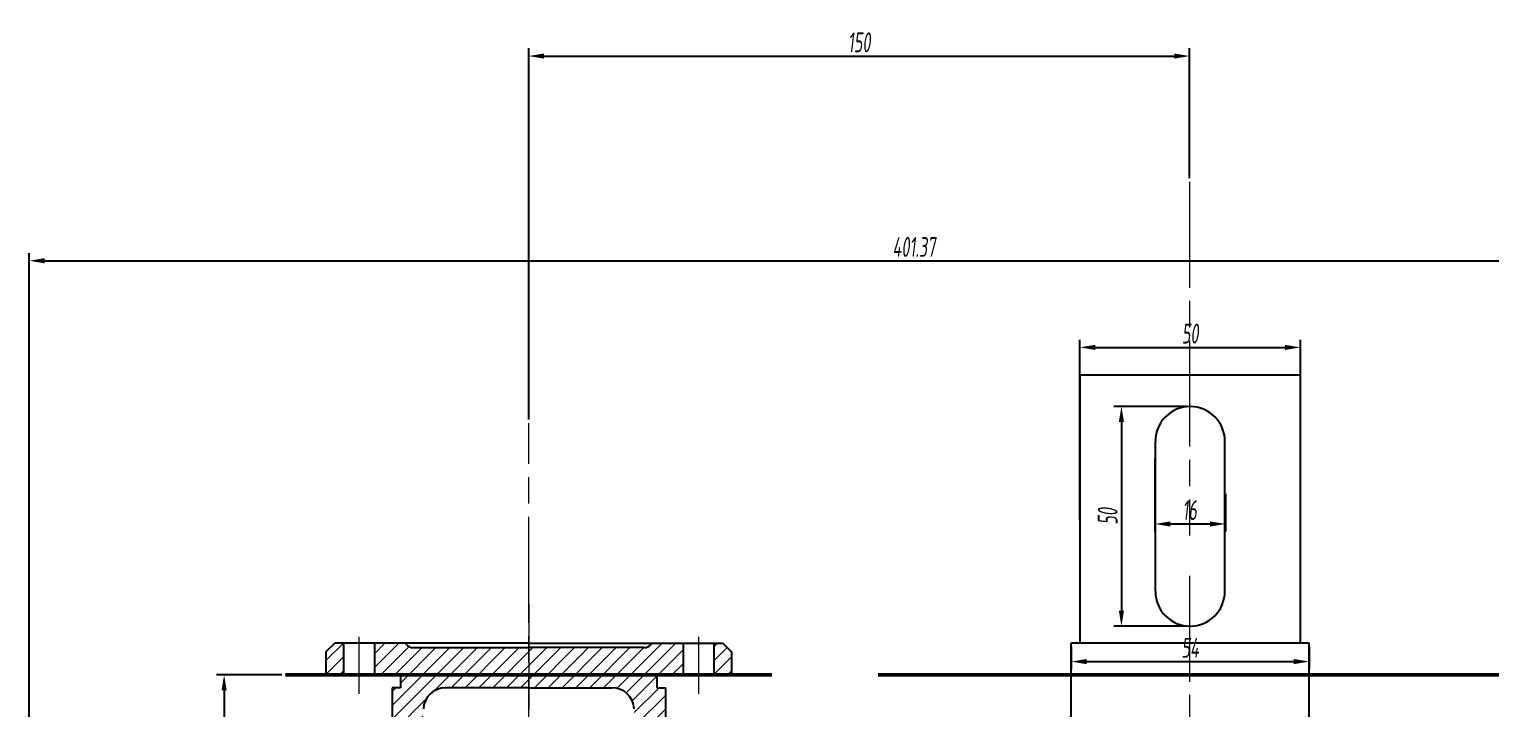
# Model space of a CAD drawing. Extents: x -500 to 7960, y -6170 to 1582.
# Drawn here: x 4639.5 to 4971, y 766.5 to 920.5 of the extents above; entities that cross this region are included whole.
import ezdxf

# ---------------------------------------------------------------- set-up
doc = ezdxf.new("R2010")
doc.units = 0
doc.linetypes.add('ACAD_ISO08W100', pattern=[36, 24, -3, 6, -3])
doc.layers.get('Defpoints').update_dxf_attribs({"linetype": 'CONTINUOUS'})
for name, color, linetype, lineweight in [('zhongxin', 1, 'ACAD_ISO08W100', 9), ('加粗实线受力图', 7, 'CONTINUOUS', 50), ('标注', 5, 'CONTINUOUS', 9), ('粗实线', 7, 'CONTINUOUS', 25), ('细实线 波浪线', 3, 'CONTINUOUS', 9)]:
    doc.layers.add(name, color=color, linetype=linetype, lineweight=lineweight)
doc.styles.get("Standard").update_dxf_attribs({"font": 'gbenor.shx', "width": 0.7, "oblique": 7, "height": 10, "bigfont": 'gbcbig.shx'})
doc.dimstyles.new('GB-35', dxfattribs={"dimtxt": 4.5, "dimasz": 3.5, "dimexe": 1.75, "dimexo": 0.875, "dimgap": 0.875, "dimtad": 1, "dimdsep": 46, "dimtxsty": 'Standard', "dimcen": 3.5, "dimadec": 0, "dimazin": 0, "dimtfac": 0.7, "dimtmove": 0, "dimatfit": 3, "dimfxl": 1, "dimtzin": 0, "dimarcsym": 0})

# ---------------------------------------------------------------- blocks, each defined once
blk = doc.blocks.new('*D158')
at = {"layer": 'Defpoints', "color": 0, "transparency": 16777216}
for p in [(4927.85, 848.42), (4877.85, 808.44), (4927.85, 808.44)]:
    blk.add_point(p, dxfattribs=at)
at = {"layer": '标注', "color": 0, "lineweight": -2, "transparency": 16777216}
for p, q in [((4877.85, 809.31), (4877.85, 850.17)), ((4927.85, 809.31), (4927.85, 850.17)), ((4881.35, 848.42), (4924.35, 848.42))]:
    blk.add_line(p, q, dxfattribs=at)
at = {"layer": '标注', "color": 0, "transparency": 16777216}
for points in [[(4881.35, 849.01), (4881.35, 847.84), (4877.85, 848.42)], [(4924.35, 849.01), (4924.35, 847.84), (4927.85, 848.42)]]:
    blk.add_solid(points, dxfattribs=at)
at = {"layer": '标注', "color": 0, "transparency": 16777216, "insert": (4902.85, 851.55), "char_height": 4.5, "attachment_point": 5}
blk.add_mtext('50', dxfattribs=at)
blk = doc.blocks.new('*D109')
at = {"layer": 'Defpoints', "color": 0, "transparency": 16777216}
for p in [(4894.85, 824.17), (4910.85, 816.07), (4910.85, 808.4)]:
    blk.add_point(p, dxfattribs=at)
at = {"layer": '标注', "color": 0, "lineweight": -2, "transparency": 16777216}
for p, q in [((4894.85, 823.29), (4894.85, 806.65)), ((4910.85, 815.2), (4910.85, 806.65)), ((4898.35, 808.4), (4907.35, 808.4))]:
    blk.add_line(p, q, dxfattribs=at)
at = {"layer": '标注', "color": 0, "transparency": 16777216}
for points in [[(4898.35, 808.98), (4898.35, 807.81), (4894.85, 808.4)], [(4907.35, 808.98), (4907.35, 807.81), (4910.85, 808.4)]]:
    blk.add_solid(points, dxfattribs=at)
at = {"layer": '标注', "color": 0, "transparency": 16777216, "insert": (4902.73, 811.52), "char_height": 4.5, "attachment_point": 5}
blk.add_mtext('16', dxfattribs=at)
blk = doc.blocks.new('*D110')
at = {"layer": 'Defpoints', "color": 0, "transparency": 16777216}
for p in [(4902.85, 835.01), (4887.26, 785.24), (4902.73, 785.24)]:
    blk.add_point(p, dxfattribs=at)
at = {"layer": '标注', "color": 0, "lineweight": -2, "transparency": 16777216}
for p, q in [((4901.97, 835.01), (4885.51, 835.01)), ((4887.26, 831.51), (4887.26, 788.74)), ((4901.86, 785.24), (4885.51, 785.24))]:
    blk.add_line(p, q, dxfattribs=at)
at = {"layer": '标注', "color": 0, "transparency": 16777216}
for points in [[(4886.68, 831.51), (4887.84, 831.51), (4887.26, 835.01)], [(4886.68, 788.74), (4887.84, 788.74), (4887.26, 785.24)]]:
    blk.add_solid(points, dxfattribs=at)
at = {"layer": '标注', "color": 0, "transparency": 16777216, "insert": (4884.14, 810.12), "char_height": 4.5, "attachment_point": 5, "rotation": 90}
blk.add_mtext('50', dxfattribs=at)
blk = doc.blocks.new('*D145')
at = {"layer": 'Defpoints', "color": 0, "transparency": 16777216}
for p in [(4902.73, 914.47), (4902.73, 885.94), (4752.82, 831.23)]:
    blk.add_point(p, dxfattribs=at)
at = {"layer": '标注', "color": 0, "lineweight": -2, "transparency": 16777216}
for p, q in [((4752.82, 832.11), (4752.82, 916.22)), ((4902.73, 886.82), (4902.73, 916.22)), ((4756.32, 914.47), (4899.23, 914.47))]:
    blk.add_line(p, q, dxfattribs=at)
at = {"layer": '标注', "color": 0, "transparency": 16777216}
for points in [[(4756.32, 915.05), (4756.32, 913.88), (4752.82, 914.47)], [(4899.23, 915.05), (4899.23, 913.88), (4902.73, 914.47)]]:
    blk.add_solid(points, dxfattribs=at)
at = {"layer": '标注', "color": 0, "transparency": 16777216, "insert": (4827.78, 917.59), "char_height": 4.5, "attachment_point": 5}
blk.add_mtext('150', dxfattribs=at)
blk = doc.blocks.new('*D149')
at = {"layer": 'Defpoints', "color": 0, "transparency": 16777216}
for p in [(5040.9, 868.07), (4639.53, 707.18), (5040.9, 707.18)]:
    blk.add_point(p, dxfattribs=at)
at = {"layer": '标注', "color": 0, "lineweight": -2, "transparency": 16777216}
for p, q in [((4639.53, 708.05), (4639.53, 869.82)), ((5040.9, 708.05), (5040.9, 869.82)), ((4643.03, 868.07), (5037.4, 868.07))]:
    blk.add_line(p, q, dxfattribs=at)
at = {"layer": '标注', "color": 0, "transparency": 16777216}
for points in [[(4643.03, 868.65), (4643.03, 867.48), (4639.53, 868.07)], [(5037.4, 868.65), (5037.4, 867.48), (5040.9, 868.07)]]:
    blk.add_solid(points, dxfattribs=at)
at = {"layer": '标注', "color": 0, "transparency": 16777216, "insert": (4840.21, 871.19), "char_height": 4.5, "attachment_point": 5}
blk.add_mtext('401.37', dxfattribs=at)
blk = doc.blocks.new('*D154')
at = {"layer": 'Defpoints', "color": 0, "transparency": 16777216}
for p in [(4875.85, 781.41), (4929.85, 781.41), (4929.85, 777.2)]:
    blk.add_point(p, dxfattribs=at)
at = {"layer": '标注', "color": 0, "lineweight": -2, "transparency": 16777216}
for p, q in [((4875.85, 780.53), (4875.85, 775.45)), ((4929.85, 780.53), (4929.85, 775.45)), ((4879.35, 777.2), (4926.35, 777.2))]:
    blk.add_line(p, q, dxfattribs=at)
at = {"layer": '标注', "color": 0, "transparency": 16777216}
for points in [[(4879.35, 777.78), (4879.35, 776.62), (4875.85, 777.2)], [(4926.35, 777.78), (4926.35, 776.62), (4929.85, 777.2)]]:
    blk.add_solid(points, dxfattribs=at)
at = {"layer": '标注', "color": 0, "transparency": 16777216, "insert": (4902.85, 780.32), "char_height": 4.5, "attachment_point": 5}
blk.add_mtext('54', dxfattribs=at)
blk = doc.blocks.new('*D152')
at = {"layer": 'Defpoints', "color": 0, "transparency": 16777216}
for p in [(4973.6, 774.18), (4952.82, 749.93), (4988.23, 749.93)]:
    blk.add_point(p, dxfattribs=at)
at = {"layer": '标注', "color": 0, "lineweight": -2, "transparency": 16777216}
for p, q in [((4974.47, 774.18), (4989.98, 774.18)), ((4988.23, 770.68), (4988.23, 753.43)), ((4953.69, 749.93), (4989.98, 749.93))]:
    blk.add_line(p, q, dxfattribs=at)
at = {"layer": '标注', "color": 0, "transparency": 16777216}
for points in [[(4987.65, 770.68), (4988.81, 770.68), (4988.23, 774.18)], [(4987.65, 753.43), (4988.81, 753.43), (4988.23, 749.93)]]:
    blk.add_solid(points, dxfattribs=at)
at = {"layer": '标注', "color": 0, "transparency": 16777216, "insert": (4985.1, 762.05), "char_height": 4.5, "attachment_point": 5, "rotation": 90}
blk.add_mtext('24.25', dxfattribs=at)
blk = doc.blocks.new('*D122')
at = {"layer": 'Defpoints', "color": 0, "transparency": 16777216}
for p in [(4697.68, 774.18), (4683.74, 744.43), (4721.89, 744.43)]:
    blk.add_point(p, dxfattribs=at)
at = {"layer": '标注', "color": 0, "lineweight": -2, "transparency": 16777216}
for p, q in [((4696.8, 774.18), (4681.99, 774.18)), ((4683.74, 770.68), (4683.74, 747.93)), ((4721.01, 744.43), (4681.99, 744.43))]:
    blk.add_line(p, q, dxfattribs=at)
at = {"layer": '标注', "color": 0, "transparency": 16777216}
for points in [[(4683.15, 770.68), (4684.32, 770.68), (4683.74, 774.18)], [(4683.15, 747.93), (4684.32, 747.93), (4683.74, 744.43)]]:
    blk.add_solid(points, dxfattribs=at)
at = {"layer": '标注', "color": 0, "transparency": 16777216, "insert": (4680.61, 759.3), "char_height": 4.5, "attachment_point": 5, "rotation": 90}
blk.add_mtext('29.75', dxfattribs=at)

msp = doc.modelspace()

# ---------------------------------------------------------------- hatches: boundary and pattern name
at = {"layer": '细实线 波浪线'}
h = msp.add_hatch(dxfattribs=at)
h.set_pattern_fill('ANSI31', color=256, scale=0.7)
h.set_pattern_definition([(45, (3362.3385, 548.722), (-1.5715448, 1.5715448), [])])
h.paths.add_polyline_path([(4752.818, 780.375), (4726.594, 780.375, -0.2189958), (4725.076, 781.074), (4724.818, 781.375), (4717.818, 781.375), (4717.818, 774.175), (4723.753, 774.175), (4723.753, 771.254), (4721.818, 771.254), (4721.818, 763.254), (4723.753, 760.474), (4723.753, 749.425), (4728.068, 749.425), (4728.921, 766.503, -0.3996556), (4733.915, 771.254), (4752.818, 771.254)])
h.paths.add_polyline_path([(4710.818, 781.375), (4708.818, 781.375), (4706.818, 779.375), (4706.818, 774.175), (4710.818, 774.175)])
h.paths.add_polyline_path([(4787.818, 781.375), (4780.818, 781.375), (4780.559, 781.074, -0.2189958), (4779.041, 780.375), (4752.818, 780.375), (4752.818, 771.254), (4771.72, 771.254, -0.3996556), (4776.714, 766.503), (4777.568, 749.425), (4781.882, 749.425), (4781.882, 760.474), (4783.818, 763.254), (4783.818, 771.254), (4781.882, 771.254), (4781.882, 774.175), (4787.818, 774.175)])
h.paths.add_polyline_path([(4798.818, 779.375), (4796.818, 781.375), (4794.818, 781.375), (4794.818, 774.175), (4798.818, 774.175)])

# ---------------------------------------------------------------- linework, layer by layer
at = {"layer": 'zhongxin'}
for p, q in [((4902.734, 885.945), (4902.734, 805.75)), ((4752.818, 498.013), (4752.818, 831.23)), ((4902.734, 796.634), (4902.734, 498.013)), ((4752.818, 790.285), (4752.818, 719.838)), ((4714.318, 782.845), (4714.318, 769.906)), ((4791.318, 782.845), (4791.318, 769.906))]:
    msp.add_line(p, q, dxfattribs=at)
at = {"layer": '加粗实线受力图'}
for p, q in [((4697.677, 774.175), (4807.958, 774.175)), ((4832.096, 774.175), (4973.599, 774.175))]:
    msp.add_line(p, q, dxfattribs=at)
at = {"layer": '粗实线'}
for p, q in [((4927.85, 842.163), (4877.85, 842.163)), ((4877.85, 842.163), (4877.85, 781.409)), ((4927.85, 781.406), (4927.85, 842.163)), ((4894.963, 793.125), (4894.963, 827.125)), ((4910.731, 793.125), (4910.731, 827.125)), ((4708.818, 781.375), (4706.818, 779.375)), ((4706.818, 779.375), (4706.818, 774.175)), ((4752.818, 781.375), (4708.818, 781.375)), ((4710.818, 781.375), (4710.818, 774.175)), ((4717.818, 781.375), (4717.818, 774.175)), ((4724.818, 781.375), (4725.076, 781.074)), ((4726.594, 780.375), (4752.818, 780.375)), ((4752.818, 781.375), (4796.818, 781.375)), ((4779.041, 780.375), (4752.818, 780.375)), ((4780.818, 781.375), (4780.559, 781.074)), ((4787.818, 781.375), (4787.818, 774.175)), ((4794.818, 781.375), (4794.818, 774.175)), ((4796.818, 781.375), (4798.818, 779.375)), ((4798.818, 779.375), (4798.818, 774.175)), ((4875.844, 747.804), (4875.848, 781.409)), ((4929.847, 781.406), (4875.847, 781.409)), ((4929.825, 747.804), (4929.847, 781.406)), ((4706.818, 774.175), (4723.753, 774.175)), ((4723.753, 774.175), (4723.753, 771.254)), ((4781.882, 774.175), (4781.882, 771.254)), ((4798.818, 774.175), (4794.342, 774.175)), ((4721.818, 771.254), (4721.818, 763.254)), ((4723.753, 771.254), (4721.818, 771.254)), ((4752.818, 771.254), (4733.915, 771.254)), ((4752.818, 771.254), (4771.72, 771.254)), ((4781.882, 771.254), (4783.818, 771.254)), ((4783.818, 771.254), (4783.818, 763.254))]:
    msp.add_line(p, q, dxfattribs=at)
for centre, radius, start, end in [((4902.847, 827.125), 7.884, 0, 180), ((4902.847, 793.125), 7.884, 180, 0), ((4726.594, 782.375), 2, 220.58989, 270), ((4779.041, 782.375), 2, 270, 319.41011), ((4733.915, 766.254), 5, 90, 177.13759), ((4771.72, 766.254), 5, 2.86241, 90)]:
    msp.add_arc(centre, radius, start, end, dxfattribs=at)

# ---------------------------------------------------------------- dimensions: what is measured, and where the dimension line sits
at = {"layer": '标注'}
for base, p1, p2, text, picture, middle in [((4902.734, 914.468), (4752.818, 831.23), (4902.734, 885.945), '150', '*D145', (4827.776, 917.593)), ((4929.847, 777.199), (4875.848, 781.409), (4929.847, 781.406), '54', '*D154', (4902.848, 780.324))]:
    dim = msp.add_linear_dim(base=base, p1=p1, p2=p2, text=text, dimstyle='GB-35', dxfattribs=at)
    dim.commit()
    dim.dimension.update_dxf_attribs({"geometry": picture, "text_midpoint": middle})
dim = msp.add_linear_dim(base=(5040.901, 868.065), p1=(4639.528, 707.175), p2=(5040.901, 707.175), dimstyle='GB-35', dxfattribs=at)
dim.commit()
dim.dimension.update_dxf_attribs({"geometry": '*D149', "text_midpoint": (4840.214, 871.19)})
for base, p1, p2, picture, middle in [((4927.85, 848.423), (4877.85, 808.437), (4927.85, 808.435), '*D158', (4902.85, 848.423)), ((4910.85, 808.397), (4894.85, 824.165), (4910.85, 816.073), '*D109', (4902.734, 808.397))]:
    dim = msp.add_linear_dim(base=base, p1=p1, p2=p2, dimstyle='GB-35', dxfattribs=at)
    dim.commit()
    dim.dimension.update_dxf_attribs({"geometry": picture, "text_midpoint": middle, "dimtype": 160})
dim = msp.add_linear_dim(base=(4887.261, 785.241), p1=(4902.847, 835.009), p2=(4902.734, 785.241), angle=90, text='50', dimstyle='GB-35', dxfattribs=at)
dim.commit()
dim.dimension.update_dxf_attribs({"geometry": '*D110', "text_midpoint": (4884.136, 810.125)})
for base, p1, p2, picture, middle in [((4683.736, 744.425), (4697.677, 774.175), (4721.885, 744.425), '*D122', (4680.611, 759.3)), ((4988.228, 749.925), (4973.599, 774.175), (4952.818, 749.925), '*D152', (4985.103, 762.05))]:
    dim = msp.add_linear_dim(base=base, p1=p1, p2=p2, angle=90, dimstyle='GB-35', dxfattribs=at)
    dim.commit()
    dim.dimension.update_dxf_attribs({"geometry": picture, "text_midpoint": middle})

doc.saveas('drawing.dxf')
